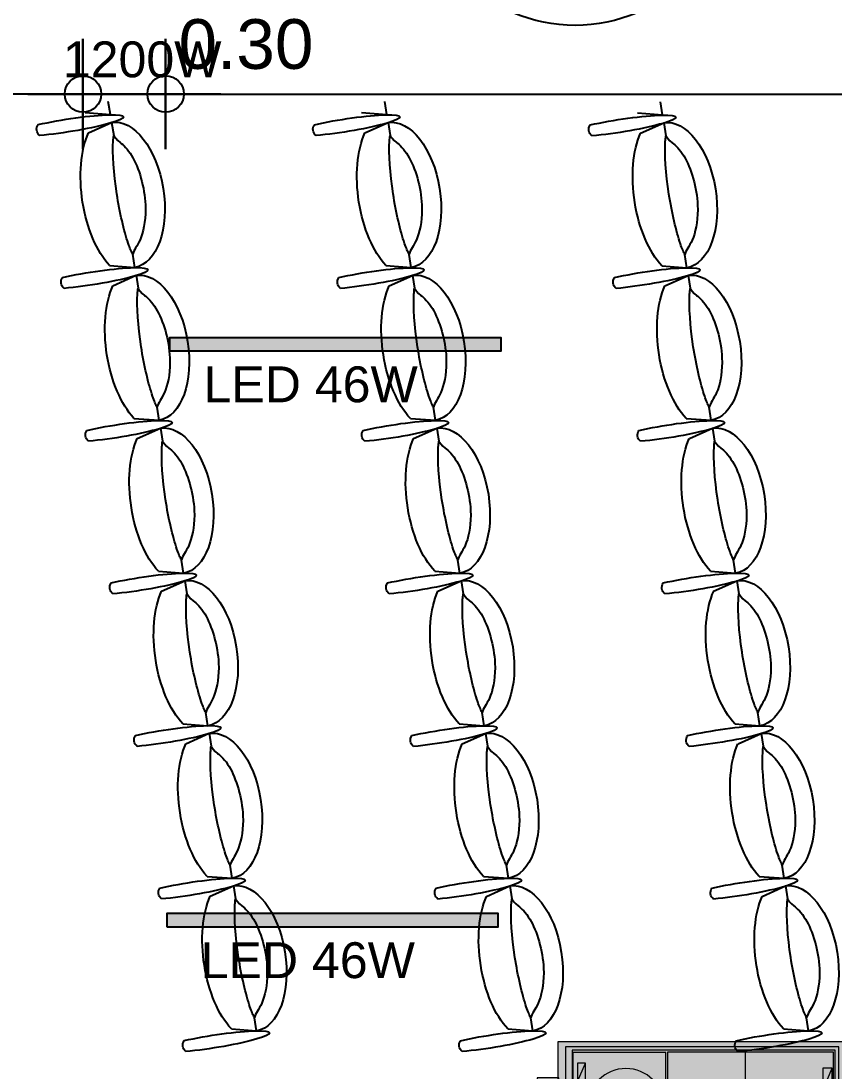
# Model space of a CAD drawing. Header units: metres. Extents: x -11 to 85, y -301 to 135.
# Drawn here: x 21.899 to 24.847, y -183.945 to -180.139 of the extents above; entities that cross this region are included whole.
import ezdxf

# ---------------------------------------------------------------- set-up
doc = ezdxf.new("R2010")
doc.units = ezdxf.units.M
doc.header["$LTSCALE"] = 0.036
doc.header["$PDMODE"] = 2
for name, color, linetype in [('arxitek isogeio', 252, 'Continuous'), ('DIMBLK', 252, 'Continuous'), ('electext', 20, 'Continuous'), ('Epipla', 252, 'Continuous'), ('hatch color', 252, 'Continuous'), ('HLEK_FL001_SYMBOLS', 230, 'Continuous'), ('SYMBOLA', 160, 'Continuous')]:
    doc.layers.add(name, color=color, linetype=linetype)
doc.layers.add('fan enallaktis', color=162, linetype='Continuous', lineweight=0)
doc.layers.add('fan enallaktis hatch', color=141, linetype='Continuous', lineweight=0)
doc.styles.add('COMU-N', font='arial.ttf')
doc.styles.get("Standard").update_dxf_attribs({"font": 'arial.ttf'})
doc.dimstyles.new('CADWDOT', dxfattribs={"dimscale": 0.1, "dimtxt": 1.8, "dimasz": 0.08, "dimexe": 2, "dimexo": 0, "dimgap": 0.09, "dimtad": 0, "dimrnd": 0.001, "dimzin": 0, "dimdsep": 46, "dimtxsty": 'Standard', "dimblk1": 'ARTDIM', "dimblk2": 'ARTDIM', "dimsah": 1, "dimcen": 0.09, "dimdle": 0.05, "dimse1": 1, "dimse2": 1, "dimadec": 0, "dimazin": 0, "dimtfac": 1, "dimtmove": 0, "dimatfit": 3, "dimldrblk": 'ARTDIM', "dimfxl": 2, "dimtvp": 0.9999, "dimtolj": 1, "dimtzin": 0, "dimarcsym": 0})

# ---------------------------------------------------------------- blocks, each defined once
blk = doc.blocks.new('ARTDIM')
at = {"layer": 'DIMBLK'}
for p, q in [((0, -24.9975), (0, 24.9975)), ((-24.9975, 0), (24.9975, 0))]:
    blk.add_line(p, q, dxfattribs=at)
blk.add_circle((0, 0), 8.25, dxfattribs=at)
blk = doc.blocks.new('*D1304')
at = {"layer": 'arxitek isogeio', "color": 0, "lineweight": -2}
blk.add_line((22.1157, -180.4041), (15.0817, -180.4041), dxfattribs=at)
at = {"layer": 'Defpoints', "color": 0, "transparency": 16777216}
for p in [(15.0737, -179.7468), (22.1237, -179.7468), (15.0737, -180.4041)]:
    blk.add_point(p, dxfattribs=at)
at = {"layer": 'arxitek isogeio', "color": 0, "lineweight": -2, "xscale": 0.008, "yscale": 0.008, "zscale": 0.008, "rotation": 180}
blk.add_blockref('ARTDIM', (15.0737, -180.4041), dxfattribs=at)
at = {"layer": 'arxitek isogeio', "color": 0, "lineweight": -2, "xscale": 0.008, "yscale": 0.008, "zscale": 0.008}
blk.add_blockref('ARTDIM', (22.1237, -180.4041), dxfattribs=at)
at = {"layer": 'arxitek isogeio', "color": 0, "insert": (18.5987, -180.2242), "char_height": 0.18, "attachment_point": 5}
blk.add_mtext('\\A1;7.05', dxfattribs=at)
blk = doc.blocks.new('*D1305')
at = {"layer": 'arxitek isogeio', "color": 0, "lineweight": -2}
for p, q in [((22.1317, -180.4041), (22.4157, -180.4041)), ((22.4237, -180.4041), (22.9983, -180.4041))]:
    blk.add_line(p, q, dxfattribs=at)
at = {"layer": 'Defpoints', "color": 0, "transparency": 16777216}
for p in [(22.1237, -179.7468), (22.4237, -179.7468), (22.4237, -180.4041)]:
    blk.add_point(p, dxfattribs=at)
at = {"layer": 'arxitek isogeio', "color": 0, "lineweight": -2, "xscale": 0.008, "yscale": 0.008, "zscale": 0.008, "rotation": 180}
blk.add_blockref('ARTDIM', (22.1237, -180.4041), dxfattribs=at)
at = {"layer": 'arxitek isogeio', "color": 0, "lineweight": -2, "xscale": 0.008, "yscale": 0.008, "zscale": 0.008}
blk.add_blockref('ARTDIM', (22.4237, -180.4041), dxfattribs=at)
at = {"layer": 'arxitek isogeio', "color": 0, "insert": (22.715, -180.2242), "char_height": 0.18, "attachment_point": 5}
blk.add_mtext('\\A1;0.30', dxfattribs=at)
blk = doc.blocks.new('*D1306')
at = {"layer": 'arxitek isogeio', "color": 0, "lineweight": -2}
blk.add_line((22.4317, -180.4041), (29.3157, -180.4041), dxfattribs=at)
at = {"layer": 'Defpoints', "color": 0, "transparency": 16777216}
for p in [(22.4237, -179.7468), (29.3237, -179.7468), (29.3237, -180.4041)]:
    blk.add_point(p, dxfattribs=at)
at = {"layer": 'arxitek isogeio', "color": 0, "lineweight": -2, "xscale": 0.008, "yscale": 0.008, "zscale": 0.008, "rotation": 180}
blk.add_blockref('ARTDIM', (22.4237, -180.4041), dxfattribs=at)
at = {"layer": 'arxitek isogeio', "color": 0, "lineweight": -2, "xscale": 0.008, "yscale": 0.008, "zscale": 0.008}
blk.add_blockref('ARTDIM', (29.3237, -180.4041), dxfattribs=at)
at = {"layer": 'arxitek isogeio', "color": 0, "insert": (25.8737, -180.2242), "char_height": 0.18, "attachment_point": 5}
blk.add_mtext('\\A1;6.90', dxfattribs=at)
blk = doc.blocks.new('A$C4C174ED7')
at = {"layer": 'Epipla'}
for p, q in [((2.6721, 3.0495), (2.7633, 3.0565)), ((2.7633, 3.0565), (2.7558, 3.009)), ((3.6743, 3.0497), (3.7655, 3.0566)), ((3.7655, 3.0566), (3.758, 3.0092)), ((4.6743, 3.0497), (4.7655, 3.0566)), ((4.7655, 3.0566), (4.758, 3.0092)), ((2.5954, 2.5688), (2.6795, 2.5311)), ((2.6795, 2.5311), (2.687, 2.578)), ((3.5976, 2.569), (3.6817, 2.5313)), ((3.6817, 2.5313), (3.6892, 2.5782)), ((4.5976, 2.569), (4.6817, 2.5313)), ((4.6817, 2.5313), (4.6892, 2.5782)), ((2.5838, 2.4965), (2.6751, 2.5035)), ((2.6751, 2.5035), (2.6675, 2.456)), ((3.5861, 2.4967), (3.6773, 2.5036)), ((3.6773, 2.5036), (3.6697, 2.4562)), ((4.5861, 2.4967), (4.6773, 2.5036)), ((4.6773, 2.5036), (4.6697, 2.4562)), ((2.5913, 1.9781), (2.5988, 2.025)), ((3.5935, 1.9783), (3.601, 2.0252)), ((4.5935, 1.9783), (4.601, 2.0252)), ((2.5071, 2.0158), (2.5913, 1.9781)), ((3.5094, 2.016), (3.5935, 1.9783)), ((4.5094, 2.016), (4.5935, 1.9783)), ((2.4956, 1.9435), (2.5869, 1.9505)), ((2.5869, 1.9505), (2.5793, 1.903)), ((3.4978, 1.9437), (3.5891, 1.9506)), ((3.5891, 1.9506), (3.5815, 1.9032)), ((4.4978, 1.9437), (4.5891, 1.9506)), ((4.5891, 1.9506), (4.5815, 1.9032)), ((2.4189, 1.4628), (2.503, 1.4251)), ((2.503, 1.4251), (2.5105, 1.472)), ((3.4211, 1.463), (3.5053, 1.4253)), ((3.5053, 1.4253), (3.5127, 1.4722)), ((4.4211, 1.463), (4.5053, 1.4253)), ((4.5053, 1.4253), (4.5127, 1.4722)), ((2.4074, 1.3905), (2.4986, 1.3975)), ((2.4986, 1.3975), (2.4911, 1.35)), ((3.4096, 1.3906), (3.5009, 1.3976)), ((3.5009, 1.3976), (3.4933, 1.3502)), ((4.4096, 1.3906), (4.5009, 1.3976)), ((4.5009, 1.3976), (4.4933, 1.3502)), ((2.4148, 0.8721), (2.4223, 0.919)), ((3.417, 0.8723), (3.4245, 0.9192)), ((4.417, 0.8723), (4.4245, 0.9192)), ((2.3307, 0.9098), (2.4148, 0.8721)), ((3.3329, 0.91), (3.417, 0.8723)), ((4.3329, 0.91), (4.417, 0.8723)), ((2.319, 0.8364), (2.4102, 0.8434)), ((2.4102, 0.8434), (2.4027, 0.7959)), ((3.3212, 0.8366), (3.4124, 0.8435)), ((3.4124, 0.8435), (3.4049, 0.7961)), ((4.3212, 0.8366), (4.4124, 0.8435)), ((4.4124, 0.8435), (4.4049, 0.7961)), ((2.2423, 0.3557), (2.3264, 0.318)), ((2.3264, 0.318), (2.3339, 0.3649)), ((3.2445, 0.3559), (3.3286, 0.3182)), ((3.3286, 0.3182), (3.3361, 0.3651)), ((4.2445, 0.3559), (4.3286, 0.3182)), ((4.3286, 0.3182), (4.3361, 0.3651)), ((2.2306, 0.2823), (2.3218, 0.2893)), ((2.3218, 0.2893), (2.3143, 0.2418)), ((3.2328, 0.2825), (3.324, 0.2894)), ((3.324, 0.2894), (3.3165, 0.242)), ((4.233, 0.2836), (4.3242, 0.2905)), ((4.3242, 0.2905), (4.3166, 0.2431)), ((2.238, -0.2361), (2.2455, -0.1892)), ((3.2402, -0.2359), (3.2477, -0.189)), ((4.2404, -0.2348), (4.2479, -0.1879)), ((2.1539, -0.1984), (2.238, -0.2361)), ((3.1561, -0.1982), (3.2402, -0.2359)), ((4.1563, -0.1971), (4.2404, -0.2348)), ((2.1422, -0.2718), (2.2334, -0.2648)), ((2.2334, -0.2648), (2.2259, -0.3123)), ((3.1444, -0.2716), (3.2356, -0.2647)), ((3.2356, -0.2647), (3.2281, -0.3121)), ((4.1446, -0.2705), (4.2358, -0.2636)), ((4.2358, -0.2636), (4.2282, -0.311))]:
    blk.add_line(p, q, dxfattribs=at)
for points in [[(2.5069, 3.1315, 0.397593), (2.5007, 3.092)], [(3.5091, 3.1317, 0.397593), (3.503, 3.0922)], [(4.5091, 3.1317, 0.397593), (4.503, 3.0922)], [(2.4187, 2.5785, 0.397593), (2.4125, 2.539)], [(3.4209, 2.5787, 0.397593), (3.4147, 2.5392)], [(4.4209, 2.5787, 0.397593), (4.4147, 2.5392)], [(2.3304, 2.0255, 0.397593), (2.3243, 1.986)], [(3.3327, 2.0257, 0.397593), (3.3265, 1.9862)], [(4.3327, 2.0257, 0.397593), (4.3265, 1.9862)], [(2.2422, 1.4725, 0.397593), (2.2361, 1.433)], [(3.2444, 1.4727, 0.397593), (3.2383, 1.4331)], [(4.2444, 1.4727, 0.397593), (4.2383, 1.4331)], [(2.154, 0.9195, 0.397593), (2.1478, 0.88)], [(2.154, 0.9195, 0.397593), (2.1478, 0.88)], [(3.1562, 0.9197, 0.397593), (3.15, 0.8801)], [(3.1562, 0.9197, 0.397593), (3.15, 0.8801)], [(4.1562, 0.9197, 0.397593), (4.15, 0.8801)], [(2.0656, 0.3654, 0.397593), (2.0594, 0.3259)], [(2.0656, 0.3654, 0.397593), (2.0594, 0.3259)], [(3.0678, 0.3656, 0.397593), (3.0616, 0.326)], [(3.0678, 0.3656, 0.397593), (3.0616, 0.326)], [(4.0678, 0.3656, 0.397593), (4.0616, 0.326)], [(1.9772, -0.1887, 0.397593), (1.971, -0.2282)], [(1.9772, -0.1887, 0.397593), (1.971, -0.2282)], [(2.9794, -0.1885, 0.397593), (2.9732, -0.228)], [(2.9794, -0.1885, 0.397593), (2.9732, -0.228)], [(3.9796, -0.1874, 0.397593), (3.9734, -0.227)]]:
    blk.add_lwpolyline(points, format="xyb", dxfattribs=at)
for centre, major_axis, ratio, start_param, end_param in [((2.6079, 3.0954), (-0.2028, 0.0318), 0.113529, 1.031877, 5.251545), ((3.6101, 3.0956), (-0.2028, 0.0318), 0.113529, 1.031877, 5.251545), ((4.6101, 3.0956), (-0.2028, 0.0318), 0.113529, 1.031877, 5.251545), ((2.7214, 2.7938), (0.0463, 0.2995), 0.493003, 0.628379, 2.49343), ((2.7214, 2.7938), (0.0419, 0.2627), 0.552275, 3.141593, 6.283185), ((3.7236, 2.794), (0.0463, 0.2995), 0.493003, 0.628379, 2.49343), ((3.7236, 2.794), (0.0419, 0.2627), 0.552275, 3.141593, 6.283185), ((4.7236, 2.794), (0.0463, 0.2995), 0.493003, 0.628379, 2.49343), ((4.7236, 2.794), (0.0419, 0.2627), 0.552275, 3.141593, 6.283185), ((2.5197, 2.5424), (-0.2028, 0.0318), 0.113529, 1.031877, 5.251545), ((3.5219, 2.5426), (-0.2028, 0.0318), 0.113529, 1.031877, 5.251545), ((4.5219, 2.5426), (-0.2028, 0.0318), 0.113529, 1.031877, 5.251545), ((2.6332, 2.2408), (0.0463, 0.2995), 0.493003, 0.628379, 2.49343), ((2.6332, 2.2408), (0.0419, 0.2627), 0.552275, 3.141593, 6.283185), ((3.6354, 2.241), (0.0463, 0.2995), 0.493003, 0.628379, 2.49343), ((3.6354, 2.241), (0.0419, 0.2627), 0.552275, 3.141593, 6.283185), ((4.6354, 2.241), (0.0463, 0.2995), 0.493003, 0.628379, 2.49343), ((4.6354, 2.241), (0.0419, 0.2627), 0.552275, 3.141593, 6.283185), ((2.4315, 1.9894), (-0.2028, 0.0318), 0.113529, 1.031877, 5.251545), ((3.4337, 1.9896), (-0.2028, 0.0318), 0.113529, 1.031877, 5.251545), ((4.4337, 1.9896), (-0.2028, 0.0318), 0.113529, 1.031877, 5.251545), ((2.545, 1.6878), (0.0463, 0.2995), 0.493003, 0.628379, 2.49343), ((2.545, 1.6878), (0.0419, 0.2627), 0.552275, 3.141593, 6.283185), ((3.5472, 1.6879), (0.0463, 0.2995), 0.493003, 0.628379, 2.49343), ((3.5472, 1.6879), (0.0419, 0.2627), 0.552275, 3.141593, 6.283185), ((4.5472, 1.6879), (0.0463, 0.2995), 0.493003, 0.628379, 2.49343), ((4.5472, 1.6879), (0.0419, 0.2627), 0.552275, 3.141593, 6.283185), ((2.3432, 1.4364), (-0.2028, 0.0318), 0.113529, 1.031877, 5.251545), ((3.3454, 1.4366), (-0.2028, 0.0318), 0.113529, 1.031877, 5.251545), ((4.3454, 1.4366), (-0.2028, 0.0318), 0.113529, 1.031877, 5.251545), ((2.4567, 1.1348), (0.0463, 0.2995), 0.493003, 0.628379, 2.49343), ((2.4567, 1.1348), (0.0419, 0.2627), 0.552275, 3.141593, 6.283185), ((3.4589, 1.1349), (0.0463, 0.2995), 0.493003, 0.628379, 2.49343), ((3.4589, 1.1349), (0.0419, 0.2627), 0.552275, 3.141593, 6.283185), ((4.4589, 1.1349), (0.0463, 0.2995), 0.493003, 0.628379, 2.49343), ((4.4589, 1.1349), (0.0419, 0.2627), 0.552275, 3.141593, 6.283185), ((2.255, 0.8834), (-0.2028, 0.0318), 0.113529, 1.031877, 5.251545), ((3.2572, 0.8836), (-0.2028, 0.0318), 0.113529, 1.031877, 5.251545), ((4.2572, 0.8836), (-0.2028, 0.0318), 0.113529, 1.031877, 5.251545), ((2.3683, 0.5807), (0.0419, 0.2627), 0.552275, 3.141593, 6.283185), ((3.3705, 0.5809), (0.0419, 0.2627), 0.552275, 3.141593, 6.283185), ((4.3705, 0.5809), (0.0419, 0.2627), 0.552275, 3.141593, 6.283185), ((2.3683, 0.5807), (0.0463, 0.2995), 0.493003, 0.628379, 2.49343), ((3.3705, 0.5809), (0.0463, 0.2995), 0.493003, 0.628379, 2.49343), ((4.3705, 0.5809), (0.0463, 0.2995), 0.493003, 0.628379, 2.49343), ((2.1666, 0.3293), (-0.2028, 0.0318), 0.113529, 1.031877, 5.251545), ((3.1688, 0.3295), (-0.2028, 0.0318), 0.113529, 1.031877, 5.251545), ((4.1688, 0.3295), (-0.2028, 0.0318), 0.113529, 1.031877, 5.251545), ((2.2799, 0.0266), (0.0463, 0.2995), 0.493003, 0.628379, 2.49343), ((2.2799, 0.0266), (0.0419, 0.2627), 0.552275, 3.141593, 6.283185), ((3.2821, 0.0268), (0.0463, 0.2995), 0.493003, 0.628379, 2.49343), ((3.2821, 0.0268), (0.0419, 0.2627), 0.552275, 3.141593, 6.283185), ((4.2823, 0.0278), (0.0463, 0.2995), 0.493003, 0.628379, 2.49343), ((4.2823, 0.0278), (0.0419, 0.2627), 0.552275, 3.141593, 6.283185), ((2.0782, -0.2248), (-0.2028, 0.0318), 0.113529, 1.031877, 5.251545), ((3.0804, -0.2246), (-0.2028, 0.0318), 0.113529, 1.031877, 5.251545), ((4.0806, -0.2235), (-0.2028, 0.0318), 0.113529, 1.031877, 5.251545)]:
    blk.add_ellipse(centre, major_axis=major_axis, ratio=ratio, start_param=start_param, end_param=end_param, dxfattribs=at)
for points, knots in [([(2.7558, 3.009), (2.7512, 3), (2.7453, 2.9861), (2.7243, 2.9246), (2.7086, 2.8574), (2.6867, 2.716), (2.682, 2.6419), (2.6854, 2.5909), (2.6862, 2.584), (2.6871, 2.5785)], [0.506584, 0.506584, 0.506584, 0.506584, 0.805592, 0.805592, 1.599086, 1.599086, 2.473163, 2.473163, 2.635992, 2.635992, 2.635992, 2.635992]), ([(2.6871, 2.5785), (2.6871, 2.5785), (2.6981, 2.5959), (2.7217, 2.6117), (2.7376, 2.6278), (2.7785, 2.6951), (2.7991, 2.7656), (2.8043, 2.8747), (2.7972, 2.9169), (2.7758, 2.9754), (2.7637, 2.9856), (2.7558, 3.009), (2.7558, 3.009), (2.7558, 3.009)], [3.141593, 3.141593, 3.141593, 3.141593, 3.601272, 3.601272, 4.06095, 4.06095, 4.924473, 4.924473, 5.526258, 5.526258, 6.140896, 6.140896, 6.283185, 6.283185, 6.283185, 6.283185]), ([(3.758, 3.0092), (3.7534, 3.0001), (3.7475, 2.9863), (3.7265, 2.9247), (3.7108, 2.8576), (3.689, 2.7162), (3.6843, 2.6421), (3.6876, 2.5911), (3.6884, 2.5841), (3.6893, 2.5786)], [0.506584, 0.506584, 0.506584, 0.506584, 0.805592, 0.805592, 1.599086, 1.599086, 2.473163, 2.473163, 2.635992, 2.635992, 2.635992, 2.635992]), ([(3.6893, 2.5786), (3.6893, 2.5786), (3.7003, 2.5961), (3.724, 2.6118), (3.7398, 2.628), (3.7807, 2.6953), (3.8013, 2.7658), (3.8065, 2.8749), (3.7994, 2.9171), (3.778, 2.9756), (3.7659, 2.9858), (3.758, 3.0092), (3.758, 3.0092), (3.758, 3.0092)], [3.141593, 3.141593, 3.141593, 3.141593, 3.601272, 3.601272, 4.06095, 4.06095, 4.924473, 4.924473, 5.526258, 5.526258, 6.140896, 6.140896, 6.283185, 6.283185, 6.283185, 6.283185]), ([(4.758, 3.0092), (4.7534, 3.0001), (4.7475, 2.9863), (4.7265, 2.9247), (4.7108, 2.8576), (4.689, 2.7162), (4.6843, 2.6421), (4.6876, 2.5911), (4.6884, 2.5841), (4.6893, 2.5786)], [0.506584, 0.506584, 0.506584, 0.506584, 0.805592, 0.805592, 1.599086, 1.599086, 2.473163, 2.473163, 2.635992, 2.635992, 2.635992, 2.635992]), ([(4.6893, 2.5786), (4.6893, 2.5786), (4.7003, 2.5961), (4.724, 2.6118), (4.7398, 2.628), (4.7807, 2.6953), (4.8013, 2.7658), (4.8065, 2.8749), (4.7994, 2.9171), (4.778, 2.9756), (4.7659, 2.9858), (4.758, 3.0092), (4.758, 3.0092), (4.758, 3.0092)], [3.141593, 3.141593, 3.141593, 3.141593, 3.601272, 3.601272, 4.06095, 4.06095, 4.924473, 4.924473, 5.526258, 5.526258, 6.140896, 6.140896, 6.283185, 6.283185, 6.283185, 6.283185]), ([(2.6675, 2.456), (2.6629, 2.4469), (2.6571, 2.4331), (2.636, 2.3715), (2.6203, 2.3044), (2.5985, 2.163), (2.5938, 2.0889), (2.5972, 2.0379), (2.598, 2.031), (2.5988, 2.0255)], [0.506584, 0.506584, 0.506584, 0.506584, 0.805592, 0.805592, 1.599086, 1.599086, 2.473163, 2.473163, 2.635992, 2.635992, 2.635992, 2.635992]), ([(2.5988, 2.0255), (2.5988, 2.0255), (2.6099, 2.0429), (2.6335, 2.0587), (2.6494, 2.0748), (2.6902, 2.1421), (2.7109, 2.2126), (2.7161, 2.3217), (2.7089, 2.3639), (2.6875, 2.4224), (2.6754, 2.4326), (2.6675, 2.456), (2.6675, 2.456), (2.6675, 2.456)], [3.141593, 3.141593, 3.141593, 3.141593, 3.601272, 3.601272, 4.06095, 4.06095, 4.924473, 4.924473, 5.526258, 5.526258, 6.140896, 6.140896, 6.283185, 6.283185, 6.283185, 6.283185]), ([(3.6697, 2.4562), (3.6652, 2.4471), (3.6593, 2.4333), (3.6382, 2.3717), (3.6225, 2.3046), (3.6007, 2.1632), (3.596, 2.0891), (3.5994, 2.0381), (3.6002, 2.0311), (3.6011, 2.0256)], [0.506584, 0.506584, 0.506584, 0.506584, 0.805592, 0.805592, 1.599086, 1.599086, 2.473163, 2.473163, 2.635992, 2.635992, 2.635992, 2.635992]), ([(3.6011, 2.0256), (3.6011, 2.0256), (3.6121, 2.0431), (3.6357, 2.0588), (3.6516, 2.075), (3.6925, 2.1422), (3.7131, 2.2128), (3.7183, 2.3219), (3.7111, 2.364), (3.6897, 2.4226), (3.6777, 2.4328), (3.6697, 2.4562), (3.6697, 2.4562), (3.6697, 2.4562)], [3.141593, 3.141593, 3.141593, 3.141593, 3.601272, 3.601272, 4.06095, 4.06095, 4.924473, 4.924473, 5.526258, 5.526258, 6.140896, 6.140896, 6.283185, 6.283185, 6.283185, 6.283185]), ([(4.6697, 2.4562), (4.6652, 2.4471), (4.6593, 2.4333), (4.6382, 2.3717), (4.6225, 2.3046), (4.6007, 2.1632), (4.596, 2.0891), (4.5994, 2.0381), (4.6002, 2.0311), (4.6011, 2.0256)], [0.506584, 0.506584, 0.506584, 0.506584, 0.805592, 0.805592, 1.599086, 1.599086, 2.473163, 2.473163, 2.635992, 2.635992, 2.635992, 2.635992]), ([(4.6011, 2.0256), (4.6011, 2.0256), (4.6121, 2.0431), (4.6357, 2.0588), (4.6516, 2.075), (4.6925, 2.1422), (4.7131, 2.2128), (4.7183, 2.3219), (4.7111, 2.364), (4.6897, 2.4226), (4.6777, 2.4328), (4.6697, 2.4562), (4.6697, 2.4562), (4.6697, 2.4562)], [3.141593, 3.141593, 3.141593, 3.141593, 3.601272, 3.601272, 4.06095, 4.06095, 4.924473, 4.924473, 5.526258, 5.526258, 6.140896, 6.140896, 6.283185, 6.283185, 6.283185, 6.283185]), ([(2.5793, 1.903), (2.5747, 1.8939), (2.5689, 1.8801), (2.5478, 1.8185), (2.5321, 1.7514), (2.5103, 1.61), (2.5056, 1.5359), (2.509, 1.4849), (2.5097, 1.4779), (2.5106, 1.4725)], [0.506584, 0.506584, 0.506584, 0.506584, 0.805592, 0.805592, 1.599086, 1.599086, 2.473163, 2.473163, 2.635992, 2.635992, 2.635992, 2.635992]), ([(2.5106, 1.4725), (2.5106, 1.4725), (2.5216, 1.4899), (2.5453, 1.5057), (2.5612, 1.5218), (2.602, 1.5891), (2.6227, 1.6596), (2.6278, 1.7687), (2.6207, 1.8109), (2.5993, 1.8694), (2.5872, 1.8796), (2.5793, 1.903), (2.5793, 1.903), (2.5793, 1.903)], [3.141593, 3.141593, 3.141593, 3.141593, 3.601272, 3.601272, 4.06095, 4.06095, 4.924473, 4.924473, 5.526258, 5.526258, 6.140896, 6.140896, 6.283185, 6.283185, 6.283185, 6.283185]), ([(3.5815, 1.9032), (3.5769, 1.8941), (3.5711, 1.8803), (3.55, 1.8187), (3.5343, 1.7516), (3.5125, 1.6102), (3.5078, 1.5361), (3.5112, 1.4851), (3.512, 1.4781), (3.5128, 1.4726)], [0.506584, 0.506584, 0.506584, 0.506584, 0.805592, 0.805592, 1.599086, 1.599086, 2.473163, 2.473163, 2.635992, 2.635992, 2.635992, 2.635992]), ([(3.5128, 1.4726), (3.5128, 1.4726), (3.5239, 1.4901), (3.5475, 1.5058), (3.5634, 1.5219), (3.6042, 1.5892), (3.6249, 1.6598), (3.6301, 1.7689), (3.6229, 1.811), (3.6015, 1.8696), (3.5894, 1.8798), (3.5815, 1.9032), (3.5815, 1.9032), (3.5815, 1.9032)], [3.141593, 3.141593, 3.141593, 3.141593, 3.601272, 3.601272, 4.06095, 4.06095, 4.924473, 4.924473, 5.526258, 5.526258, 6.140896, 6.140896, 6.283185, 6.283185, 6.283185, 6.283185]), ([(4.5815, 1.9032), (4.5769, 1.8941), (4.5711, 1.8803), (4.55, 1.8187), (4.5343, 1.7516), (4.5125, 1.6102), (4.5078, 1.5361), (4.5112, 1.4851), (4.512, 1.4781), (4.5128, 1.4726)], [0.506584, 0.506584, 0.506584, 0.506584, 0.805592, 0.805592, 1.599086, 1.599086, 2.473163, 2.473163, 2.635992, 2.635992, 2.635992, 2.635992]), ([(4.5128, 1.4726), (4.5128, 1.4726), (4.5239, 1.4901), (4.5475, 1.5058), (4.5634, 1.5219), (4.6042, 1.5892), (4.6249, 1.6598), (4.6301, 1.7689), (4.6229, 1.811), (4.6015, 1.8696), (4.5894, 1.8798), (4.5815, 1.9032), (4.5815, 1.9032), (4.5815, 1.9032)], [3.141593, 3.141593, 3.141593, 3.141593, 3.601272, 3.601272, 4.06095, 4.06095, 4.924473, 4.924473, 5.526258, 5.526258, 6.140896, 6.140896, 6.283185, 6.283185, 6.283185, 6.283185]), ([(2.4911, 1.35), (2.4865, 1.3409), (2.4806, 1.3271), (2.4596, 1.2655), (2.4439, 1.1984), (2.422, 1.057), (2.4174, 0.9829), (2.4207, 0.9319), (2.4215, 0.9249), (2.4224, 0.9195)], [0.506584, 0.506584, 0.506584, 0.506584, 0.805592, 0.805592, 1.599086, 1.599086, 2.473163, 2.473163, 2.635992, 2.635992, 2.635992, 2.635992]), ([(2.4224, 0.9195), (2.4224, 0.9195), (2.4334, 0.9369), (2.4571, 0.9527), (2.4729, 0.9688), (2.5138, 1.0361), (2.5344, 1.1066), (2.5396, 1.2157), (2.5325, 1.2579), (2.5111, 1.3164), (2.499, 1.3266), (2.4911, 1.35), (2.4911, 1.35), (2.4911, 1.35)], [3.141593, 3.141593, 3.141593, 3.141593, 3.601272, 3.601272, 4.06095, 4.06095, 4.924473, 4.924473, 5.526258, 5.526258, 6.140896, 6.140896, 6.283185, 6.283185, 6.283185, 6.283185]), ([(3.4933, 1.3502), (3.4887, 1.3411), (3.4828, 1.3273), (3.4618, 1.2657), (3.4461, 1.1985), (3.4243, 1.0572), (3.4196, 0.9831), (3.4229, 0.9321), (3.4237, 0.9251), (3.4246, 0.9196)], [0.506584, 0.506584, 0.506584, 0.506584, 0.805592, 0.805592, 1.599086, 1.599086, 2.473163, 2.473163, 2.635992, 2.635992, 2.635992, 2.635992]), ([(3.4246, 0.9196), (3.4246, 0.9196), (3.4356, 0.937), (3.4593, 0.9528), (3.4751, 0.9689), (3.516, 1.0362), (3.5366, 1.1068), (3.5418, 1.2159), (3.5347, 1.258), (3.5133, 1.3166), (3.5012, 1.3268), (3.4933, 1.3502), (3.4933, 1.3502), (3.4933, 1.3502)], [3.141593, 3.141593, 3.141593, 3.141593, 3.601272, 3.601272, 4.06095, 4.06095, 4.924473, 4.924473, 5.526258, 5.526258, 6.140896, 6.140896, 6.283185, 6.283185, 6.283185, 6.283185]), ([(4.4933, 1.3502), (4.4887, 1.3411), (4.4828, 1.3273), (4.4618, 1.2657), (4.4461, 1.1985), (4.4243, 1.0572), (4.4196, 0.9831), (4.4229, 0.9321), (4.4237, 0.9251), (4.4246, 0.9196)], [0.506584, 0.506584, 0.506584, 0.506584, 0.805592, 0.805592, 1.599086, 1.599086, 2.473163, 2.473163, 2.635992, 2.635992, 2.635992, 2.635992]), ([(4.4246, 0.9196), (4.4246, 0.9196), (4.4356, 0.937), (4.4593, 0.9528), (4.4751, 0.9689), (4.516, 1.0362), (4.5366, 1.1068), (4.5418, 1.2159), (4.5347, 1.258), (4.5133, 1.3166), (4.5012, 1.3268), (4.4933, 1.3502), (4.4933, 1.3502), (4.4933, 1.3502)], [3.141593, 3.141593, 3.141593, 3.141593, 3.601272, 3.601272, 4.06095, 4.06095, 4.924473, 4.924473, 5.526258, 5.526258, 6.140896, 6.140896, 6.283185, 6.283185, 6.283185, 6.283185]), ([(2.4027, 0.7959), (2.3981, 0.7868), (2.3922, 0.773), (2.3712, 0.7114), (2.3555, 0.6443), (2.3336, 0.5029), (2.3289, 0.4288), (2.3323, 0.3778), (2.3331, 0.3709), (2.334, 0.3654)], [0.506584, 0.506584, 0.506584, 0.506584, 0.805592, 0.805592, 1.599086, 1.599086, 2.473163, 2.473163, 2.635992, 2.635992, 2.635992, 2.635992]), ([(2.334, 0.3654), (2.334, 0.3654), (2.345, 0.3828), (2.3687, 0.3986), (2.3845, 0.4147), (2.4254, 0.482), (2.446, 0.5525), (2.4512, 0.6616), (2.4441, 0.7038), (2.4227, 0.7623), (2.4106, 0.7725), (2.4027, 0.7959), (2.4027, 0.7959), (2.4027, 0.7959)], [3.141593, 3.141593, 3.141593, 3.141593, 3.601272, 3.601272, 4.06095, 4.06095, 4.924473, 4.924473, 5.526258, 5.526258, 6.140896, 6.140896, 6.283185, 6.283185, 6.283185, 6.283185]), ([(3.4049, 0.7961), (3.4003, 0.787), (3.3944, 0.7732), (3.3734, 0.7116), (3.3577, 0.6445), (3.3359, 0.5031), (3.3312, 0.429), (3.3345, 0.378), (3.3353, 0.371), (3.3362, 0.3655)], [0.506584, 0.506584, 0.506584, 0.506584, 0.805592, 0.805592, 1.599086, 1.599086, 2.473163, 2.473163, 2.635992, 2.635992, 2.635992, 2.635992]), ([(3.3362, 0.3655), (3.3362, 0.3655), (3.3472, 0.383), (3.3709, 0.3987), (3.3867, 0.4149), (3.4276, 0.4821), (3.4482, 0.5527), (3.4534, 0.6618), (3.4463, 0.7039), (3.4249, 0.7625), (3.4128, 0.7727), (3.4049, 0.7961), (3.4049, 0.7961), (3.4049, 0.7961)], [3.141593, 3.141593, 3.141593, 3.141593, 3.601272, 3.601272, 4.06095, 4.06095, 4.924473, 4.924473, 5.526258, 5.526258, 6.140896, 6.140896, 6.283185, 6.283185, 6.283185, 6.283185]), ([(4.4049, 0.7961), (4.4003, 0.787), (4.3944, 0.7732), (4.3734, 0.7116), (4.3577, 0.6445), (4.3359, 0.5031), (4.3312, 0.429), (4.3345, 0.378), (4.3353, 0.371), (4.3362, 0.3655)], [0.506584, 0.506584, 0.506584, 0.506584, 0.805592, 0.805592, 1.599086, 1.599086, 2.473163, 2.473163, 2.635992, 2.635992, 2.635992, 2.635992]), ([(4.3362, 0.3655), (4.3362, 0.3655), (4.3472, 0.383), (4.3709, 0.3987), (4.3867, 0.4149), (4.4276, 0.4821), (4.4482, 0.5527), (4.4534, 0.6618), (4.4463, 0.7039), (4.4249, 0.7625), (4.4128, 0.7727), (4.4049, 0.7961), (4.4049, 0.7961), (4.4049, 0.7961)], [3.141593, 3.141593, 3.141593, 3.141593, 3.601272, 3.601272, 4.06095, 4.06095, 4.924473, 4.924473, 5.526258, 5.526258, 6.140896, 6.140896, 6.283185, 6.283185, 6.283185, 6.283185]), ([(2.3143, 0.2418), (2.3097, 0.2328), (2.3038, 0.2189), (2.2828, 0.1574), (2.2671, 0.0902), (2.2452, -0.0512), (2.2405, -0.1253), (2.2439, -0.1763), (2.2447, -0.1832), (2.2456, -0.1887)], [0.506584, 0.506584, 0.506584, 0.506584, 0.805592, 0.805592, 1.599086, 1.599086, 2.473163, 2.473163, 2.635992, 2.635992, 2.635992, 2.635992]), ([(2.2456, -0.1887), (2.2456, -0.1887), (2.2566, -0.1713), (2.2802, -0.1555), (2.2961, -0.1394), (2.337, -0.0721), (2.3576, -0.0016), (2.3628, 0.1075), (2.3557, 0.1497), (2.3343, 0.2082), (2.3222, 0.2184), (2.3143, 0.2418), (2.3143, 0.2418), (2.3143, 0.2418)], [3.141593, 3.141593, 3.141593, 3.141593, 3.601272, 3.601272, 4.06095, 4.06095, 4.924473, 4.924473, 5.526258, 5.526258, 6.140896, 6.140896, 6.283185, 6.283185, 6.283185, 6.283185]), ([(3.3165, 0.242), (3.3119, 0.2329), (3.306, 0.2191), (3.285, 0.1575), (3.2693, 0.0904), (3.2475, -0.051), (3.2428, -0.1251), (3.2461, -0.1761), (3.2469, -0.1831), (3.2478, -0.1886)], [0.506584, 0.506584, 0.506584, 0.506584, 0.805592, 0.805592, 1.599086, 1.599086, 2.473163, 2.473163, 2.635992, 2.635992, 2.635992, 2.635992]), ([(3.2478, -0.1886), (3.2478, -0.1886), (3.2588, -0.1711), (3.2825, -0.1554), (3.2983, -0.1392), (3.3392, -0.0719), (3.3598, -0.0014), (3.365, 0.1077), (3.3579, 0.1499), (3.3365, 0.2084), (3.3244, 0.2186), (3.3165, 0.242), (3.3165, 0.242), (3.3165, 0.242)], [3.141593, 3.141593, 3.141593, 3.141593, 3.601272, 3.601272, 4.06095, 4.06095, 4.924473, 4.924473, 5.526258, 5.526258, 6.140896, 6.140896, 6.283185, 6.283185, 6.283185, 6.283185]), ([(4.3166, 0.2431), (4.3121, 0.234), (4.3062, 0.2202), (4.2852, 0.1586), (4.2694, 0.0914), (4.2476, -0.0499), (4.2429, -0.124), (4.2463, -0.175), (4.2471, -0.182), (4.248, -0.1875)], [0.506584, 0.506584, 0.506584, 0.506584, 0.805592, 0.805592, 1.599086, 1.599086, 2.473163, 2.473163, 2.635992, 2.635992, 2.635992, 2.635992]), ([(4.248, -0.1875), (4.248, -0.1875), (4.259, -0.17), (4.2826, -0.1543), (4.2985, -0.1382), (4.3394, -0.0709), (4.36, -0.0003), (4.3652, 0.1088), (4.358, 0.1509), (4.3366, 0.2095), (4.3246, 0.2197), (4.3166, 0.2431), (4.3166, 0.2431), (4.3166, 0.2431)], [3.141593, 3.141593, 3.141593, 3.141593, 3.601272, 3.601272, 4.06095, 4.06095, 4.924473, 4.924473, 5.526258, 5.526258, 6.140896, 6.140896, 6.283185, 6.283185, 6.283185, 6.283185])]:
    blk.add_open_spline(points, degree=3, knots=knots, dxfattribs=at)
blk = doc.blocks.new('lampes fthorismou 120')
at = {"layer": 'hatch color'}
blk.add_hatch(color=181, dxfattribs=at).paths.add_polyline_path([(84.1811, -99.2639), (84.1811, -99.2139), (85.3811, -99.2139), (85.3811, -99.2639)])
at = {"layer": 'HLEK_FL001_SYMBOLS'}
blk.add_lwpolyline([(84.1811, -99.2639), (84.1811, -99.2139), (85.3811, -99.2139), (85.3811, -99.2639)], close=True, dxfattribs=at)
blk = doc.blocks.new('gY1_a36')
at = {"layer": 'SYMBOLA', "color": 0}
blk.add_solid([(0.15, 0.075), (0.15, -0.075), (0, 0)], dxfattribs=at)
blk = doc.blocks.new('gY1_a40')
at = {"layer": 'SYMBOLA'}
for points in [[(0.15, 0.075), (0.15, -0.075), (0, 0)], [(0.0099, 0), (0.3099, 0.075), (0.2849, 0)], [(0.3099, -0.075), (0.2849, 0), (0.0099, 0)]]:
    blk.add_solid(points, dxfattribs=at)
blk = doc.blocks.new('fan enallaktis')
at = {"layer": 'fan enallaktis hatch'}
for points in [[(-1.2878, 0.0641), (-0.0609, 0.0641), (-0.0609, 1.2155), (-1.2878, 1.2155), (-1.2878, 1.0449), (-1.2842, 1.0449), (-1.2842, 0.824), (-1.2878, 0.824)], [(-1.2878, 0.439), (-1.2842, 0.439), (-1.2842, 0.2181), (-1.2878, 0.2181), (-1.2878, 0.0641), (-0.0609, 0.0641), (-0.0609, 1.2155), (-1.2878, 1.2155)], [(-1.2878, 0.0641), (-0.0609, 0.0641), (-0.0609, 0.824), (-0.0627, 0.824), (-0.0627, 1.0449), (-0.0609, 1.0449), (-0.0609, 1.2155), (-1.2878, 1.2155)], [(-1.2878, 0.0641), (-0.0609, 0.0641), (-0.0609, 0.263), (-0.0627, 0.263), (-0.0627, 0.4839), (-0.0609, 0.4839), (-0.0609, 1.2155), (-1.2878, 1.2155)], [(-1.2878, 0.0641), (-0.0609, 0.0641), (-0.0609, 0.824), (-0.0627, 0.824), (-0.0627, 1.0449), (-0.0609, 1.0449), (-0.0609, 1.2155), (-1.2878, 1.2155)], [(-1.2878, 0.0641), (-0.0609, 0.0641), (-0.0609, 1.2155), (-1.2878, 1.2155), (-1.2878, 1.0449), (-1.2842, 1.0449), (-1.2842, 0.824), (-1.2878, 0.824)], [(-0.151, 0.8366), (-0.1107, 0.9204), (-0.1476, 0.9909), (-0.1107, 1.0748), (-0.1503, 1.1507), (-0.151, 1.1507)], [(-0.1107, 1.0748), (-0.1107, 1.1507), (-0.1503, 1.1507)], [(-1.1961, 0.8431), (-1.1619, 0.9144), (-1.1933, 0.9743), (-1.1619, 1.0456), (-1.1961, 1.1112)], [(-1.1619, 1.0456), (-1.1619, 1.1112), (-1.1961, 1.1112)], [(-0.8257, 0.9287, 1), (-1.1502, 0.9287, 1)], [(-1.2878, 1.0449), (-1.377, 1.0449), (-1.377, 0.824), (-1.2878, 0.824)], [(-1.1933, 0.9743), (-1.1619, 0.9144), (-1.1619, 1.0456)], [(-0.1107, 1.0748), (-0.1476, 0.9909), (-0.1107, 0.9204)], [(-0.0609, 0.824), (0.0301, 0.824), (0.0301, 1.0449), (-0.0609, 1.0449)], [(-1.1619, 0.9144), (-1.1961, 0.8431), (-1.1619, 0.7633)], [(-0.1107, 0.9204), (-0.151, 0.8366), (-0.1107, 0.7426)], [(-1.1961, 0.7633), (-1.1619, 0.7633), (-1.1961, 0.8431)], [(-0.151, 0.8366), (-0.151, 0.7426), (-0.1107, 0.7426)], [(-0.151, 0.2717), (-0.1107, 0.3556), (-0.1476, 0.426), (-0.1107, 0.5099), (-0.151, 0.5871)], [(-0.1107, 0.5871), (-0.151, 0.5871), (-0.1107, 0.5099)], [(-0.1107, 0.5099), (-0.1476, 0.426), (-0.1107, 0.3556)], [(-0.0609, 0.263), (0.0301, 0.263), (0.0301, 0.4839), (-0.0609, 0.4839)], [(-1.2878, 0.439), (-1.377, 0.439), (-1.377, 0.2181), (-1.2878, 0.2181)], [(-0.1107, 0.1778), (-0.1107, 0.3556), (-0.151, 0.2717)], [(-0.151, 0.1778), (-0.1107, 0.1778), (-0.151, 0.2717)]]:
    blk.add_hatch(color=256, dxfattribs=at).paths.add_polyline_path(points)
h = blk.add_hatch(color=256, dxfattribs=at)
h.paths.add_polyline_path([(-1.2878, 1.0449), (-1.2842, 1.0449), (-1.2842, 0.824), (-1.2878, 0.824), (-1.2878, 0.439), (-1.2842, 0.439), (-1.2842, 0.2181), (-1.2878, 0.2181), (-1.2878, 0.0641), (-0.0609, 0.0641), (-0.0609, 0.263), (-0.0627, 0.263), (-0.0627, 0.4839), (-0.0609, 0.4839), (-0.0609, 0.824), (-0.0627, 0.824), (-0.0627, 1.0449), (-0.0609, 1.0449), (-0.0609, 1.2155), (-1.2878, 1.2155)])
h.paths.add_polyline_path([(-1.2551, 0.0851), (-0.0819, 0.0851), (-0.0819, 1.1956), (-1.2551, 1.1956)], flags=16)
h.paths.add_polyline_path([(-1.2265, 1.178), (-0.0987, 1.178), (-0.0987, 0.0995), (-1.2265, 0.0995)], flags=0)
h.paths.add_polyline_path([(-1.2161, 1.1431), (-0.8172, 1.1431), (-0.8172, 1.1507), (-0.151, 1.1507), (-0.151, 1.1519), (-0.1058, 1.1519), (-0.1058, 0.1091), (-0.8172, 0.1091), (-0.8172, 0.7097), (-1.2161, 0.7097)], flags=0)
h.paths.add_polyline_path([(-1.1961, 1.1112), (-1.1619, 1.1112), (-1.1619, 0.7633), (-1.1961, 0.7633)], flags=0)
h.paths.add_polyline_path([(-0.8257, 0.9287, -1), (-1.1502, 0.9287, -1)], flags=0)
h.paths.add_polyline_path([(-1.0821, 1.0511), (-0.8379, 0.929), (-1.0821, 0.8069)], flags=0)
h.paths.add_polyline_path([(-1.2243, 0.5433), (-0.825, 0.5433), (-0.825, 0.1098), (-1.2243, 0.1098)], flags=0)
h.paths.add_polyline_path([(-1.2043, 0.5031), (-1.1701, 0.5031), (-1.1701, 0.1552), (-1.2043, 0.1552)], flags=0)
h.paths.add_polyline_path([(-0.8339, 0.3409, -1), (-1.1583, 0.3409, -1)], flags=0)
h.paths.add_polyline_path([(-0.4706, 0.966), (-0.1336, 0.629), (-0.4706, 0.292), (-0.8077, 0.629)], flags=0)
h.paths.add_polyline_path([(-0.7696, 0.6299), (-0.4704, 0.9291), (-0.1713, 0.6299), (-0.4704, 0.3308)], flags=0)
h.paths.add_polyline_path([(-0.7338, 0.6309), (-0.4704, 0.8942), (-0.2071, 0.6309), (-0.4704, 0.3676)], flags=0)
h.paths.add_polyline_path([(-0.6954, 0.6324), (-0.4704, 0.8574), (-0.2455, 0.6324), (-0.4704, 0.4075)], flags=0)
h.paths.add_polyline_path([(-0.657, 0.6309), (-0.4704, 0.8175), (-0.2838, 0.6309), (-0.4704, 0.4443)], flags=0)
h.paths.add_polyline_path([(-0.6204, 0.6307), (-0.4704, 0.7807), (-0.3205, 0.6307), (-0.4704, 0.4807)], flags=0)
h.paths.add_polyline_path([(-0.5838, 0.6309), (-0.4704, 0.7442), (-0.3571, 0.6309), (-0.4704, 0.5176)], flags=0)
h.paths.add_polyline_path([(-0.5454, 0.6324), (-0.4704, 0.7074), (-0.3955, 0.6324), (-0.4704, 0.5574)], flags=0)
h.paths.add_polyline_path([(-0.5071, 0.6309), (-0.4704, 0.6675), (-0.4338, 0.6309), (-0.4704, 0.5943)], flags=0)
h.paths.add_polyline_path([(-0.9019, 0.4626), (-0.9019, 0.2185), (-1.1461, 0.3405)], flags=0)
h.paths.add_polyline_path([(-0.151, 0.5871), (-0.1107, 0.5871), (-0.1107, 0.1778), (-0.151, 0.1778)], flags=0)
h = blk.add_hatch(color=256, dxfattribs=at)
h.paths.add_polyline_path([(-1.2161, 0.7097), (-1.2161, 1.1431), (-0.8172, 1.1431), (-0.8172, 1.1507), (-0.151, 1.1507), (-0.151, 1.1519), (-0.1107, 1.1519), (-0.1107, 1.1507), (-0.1058, 1.1507), (-0.1058, 0.1091), (-0.4829, 0.1091), (-0.4829, 0.0995), (-0.0987, 0.0995), (-0.0987, 1.178), (-1.2265, 1.178), (-1.2265, 0.0995), (-0.4829, 0.0995), (-0.4829, 0.1091), (-0.8172, 0.1091), (-0.8172, 0.7097)])
h.paths.add_polyline_path([(-0.825, 0.5433), (-0.825, 0.1098), (-1.2243, 0.1098), (-1.2243, 0.5433)], flags=16)
h.paths.add_polyline_path([(-1.1701, 0.5031), (-1.1701, 0.1552), (-1.2043, 0.1552), (-1.2043, 0.5031)], flags=0)
h.paths.add_polyline_path([(-0.8339, 0.3409, -1), (-1.1583, 0.3409, -1)], flags=0)
h.paths.add_polyline_path([(-0.9019, 0.4626), (-0.9019, 0.2185), (-1.1461, 0.3405)], flags=0)
h = blk.add_hatch(color=256, dxfattribs=at)
h.paths.add_polyline_path([(-0.8172, 0.1091), (-0.1058, 0.1091), (-0.1058, 1.1507), (-0.8168, 1.1507), (-0.8168, 0.7097), (-0.8172, 0.7097)])
h.paths.add_polyline_path([(-0.8257, 0.9287, 1), (-1.1502, 0.9287, 1)])
h.paths.add_polyline_path([(-0.8379, 0.929), (-1.0821, 0.8069), (-1.0821, 1.0511)], flags=16)
h.paths.add_polyline_path([(-1.1619, 1.1112), (-1.1619, 0.7633), (-1.1961, 0.7633), (-1.1961, 1.1112)])
h = blk.add_hatch(color=256, dxfattribs=at)
h.paths.add_polyline_path([(-0.8168, 1.1507), (-0.8168, 0.7097), (-0.8172, 0.7097), (-0.8172, 0.1091), (-0.1058, 0.1091), (-0.1058, 0.7426), (-0.151, 0.7426), (-0.151, 1.1507)])
h.paths.add_polyline_path([(-0.4706, 0.966), (-0.1336, 0.629), (-0.4706, 0.292), (-0.8077, 0.629)], flags=16)
h.paths.add_polyline_path([(-0.4704, 0.9291), (-0.1713, 0.6299), (-0.4704, 0.3308), (-0.7696, 0.6299)], flags=0)
h.paths.add_polyline_path([(-0.4704, 0.8942), (-0.2071, 0.6309), (-0.4704, 0.3676), (-0.7338, 0.6309)], flags=0)
h.paths.add_polyline_path([(-0.2455, 0.6324), (-0.4704, 0.4075), (-0.6954, 0.6324), (-0.4704, 0.8574)], flags=0)
h.paths.add_polyline_path([(-0.2838, 0.6309), (-0.4704, 0.4443), (-0.657, 0.6309), (-0.4704, 0.8175)], flags=0)
h.paths.add_polyline_path([(-0.3205, 0.6307), (-0.4704, 0.4807), (-0.6204, 0.6307), (-0.4704, 0.7807)], flags=0)
h.paths.add_polyline_path([(-0.3571, 0.6309), (-0.4704, 0.5176), (-0.5838, 0.6309), (-0.4704, 0.7442)], flags=0)
h.paths.add_polyline_path([(-0.3955, 0.6324), (-0.4704, 0.5574), (-0.5454, 0.6324), (-0.4704, 0.7074)], flags=0)
h.paths.add_polyline_path([(-0.4338, 0.6309), (-0.4704, 0.5943), (-0.5071, 0.6309), (-0.4704, 0.6675)], flags=0)
h.paths.add_polyline_path([(-0.151, 0.5871), (-0.1107, 0.5871), (-0.1107, 0.1778), (-0.151, 0.1778)], flags=16)
h = blk.add_hatch(color=256, dxfattribs=at)
h.paths.add_polyline_path([(-1.2243, 0.1098), (-0.825, 0.1098), (-0.825, 0.5433), (-1.2243, 0.5433)])
h.paths.add_polyline_path([(-0.8339, 0.3409, 1), (-1.1583, 0.3409, 1)], flags=16)
h.paths.add_polyline_path([(-1.1461, 0.3405), (-0.9019, 0.4626), (-0.9019, 0.2185)], flags=0)
at = {"layer": 'fan enallaktis'}
for p, q in [((-0.4829, 0.966), (-0.4829, 1.173)), ((-0.151, 1.1519), (-0.1107, 1.0748)), ((-1.1961, 1.1112), (-1.1619, 1.0456)), ((-1.1619, 1.0456), (-1.1933, 0.9743)), ((-0.1107, 1.0748), (-0.1476, 0.9909)), ((-0.1476, 0.9909), (-0.1107, 0.9204)), ((-1.1933, 0.9743), (-1.1619, 0.9144)), ((-0.7877, 0.6119), (-0.4516, 0.9479)), ((-0.4883, 0.947), (-0.1522, 0.6109)), ((-1.1619, 0.9144), (-1.1961, 0.8431)), ((-0.7702, 0.5944), (-0.4342, 0.9305)), ((-0.7518, 0.576), (-0.4157, 0.9121)), ((-0.5241, 0.9111), (-0.1881, 0.575)), ((-0.5057, 0.9295), (-0.1697, 0.5934)), ((-0.1107, 0.9204), (-0.151, 0.8366)), ((-0.7319, 0.5561), (-0.3958, 0.8921)), ((-0.7135, 0.5376), (-0.3774, 0.8737)), ((-0.5625, 0.8727), (-0.2264, 0.5367)), ((-0.5441, 0.8912), (-0.208, 0.5551)), ((-1.1961, 0.8431), (-1.1619, 0.7633)), ((-0.6953, 0.5194), (-0.3592, 0.8555)), ((-0.6768, 0.501), (-0.3408, 0.8371)), ((-0.6569, 0.4811), (-0.3208, 0.8171)), ((-0.6191, 0.8162), (-0.283, 0.4801)), ((-0.5991, 0.8361), (-0.2631, 0.5)), ((-0.5807, 0.8545), (-0.2446, 0.5185)), ((-0.151, 0.8366), (-0.1107, 0.7426)), ((-0.6557, 0.7795), (-0.3196, 0.4435)), ((-0.6385, 0.4627), (-0.3024, 0.7987)), ((-0.6375, 0.7978), (-0.3014, 0.4617)), ((-0.6203, 0.4444), (-0.2842, 0.7805)), ((-0.7125, 0.7228), (-0.3764, 0.3867)), ((-0.6941, 0.7412), (-0.358, 0.4051)), ((-0.6741, 0.7611), (-0.338, 0.4251)), ((-0.6019, 0.426), (-0.2658, 0.7621)), ((-0.5819, 0.4061), (-0.2458, 0.7422)), ((-0.5635, 0.3877), (-0.2274, 0.7237)), ((-0.7491, 0.6861), (-0.413, 0.3501)), ((-0.7307, 0.7046), (-0.3946, 0.3685)), ((-0.5453, 0.3695), (-0.2092, 0.7055)), ((-0.5269, 0.351), (-0.1908, 0.6871)), ((-0.7875, 0.6478), (-0.4514, 0.3117)), ((-0.7691, 0.6662), (-0.433, 0.3301)), ((-0.5069, 0.3311), (-0.1708, 0.6672)), ((-0.4885, 0.3127), (-0.1524, 0.6488)), ((-0.151, 0.5871), (-0.1107, 0.5099)), ((-1.2043, 0.5031), (-1.1701, 0.4376)), ((-0.1107, 0.5099), (-0.1476, 0.426)), ((-1.1701, 0.4376), (-1.2014, 0.3663)), ((-0.1476, 0.426), (-0.1107, 0.3556)), ((-1.2014, 0.3663), (-1.1701, 0.3064)), ((-0.1107, 0.3556), (-0.151, 0.2717)), ((-1.1701, 0.3064), (-1.2043, 0.2351)), ((-0.4829, 0.292), (-0.4829, 0.0996)), ((-0.151, 0.2717), (-0.1107, 0.1778)), ((-1.2043, 0.2351), (-1.1701, 0.1552))]:
    blk.add_line(p, q, dxfattribs=at)
for points in [[(-1.2878, 1.2155), (-0.0609, 1.2155), (-0.0609, 0.0641), (-1.2878, 0.0641)], [(-1.2551, 1.1956), (-0.0819, 1.1956), (-0.0819, 0.0851), (-1.2551, 0.0851)], [(-1.2265, 1.178), (-0.0987, 1.178), (-0.0987, 0.0995), (-1.2265, 0.0995)], [(-1.2161, 1.1431), (-0.8168, 1.1431), (-0.8168, 0.7097), (-1.2161, 0.7097)], [(-0.8172, 1.1507), (-0.1058, 1.1507), (-0.1058, 0.1091), (-0.8172, 0.1091)], [(-0.151, 1.1519), (-0.1107, 1.1519), (-0.1107, 0.7426), (-0.151, 0.7426)], [(-1.1961, 1.1112), (-1.1619, 1.1112), (-1.1619, 0.7633), (-1.1961, 0.7633)], [(-1.377, 1.0449), (-1.2842, 1.0449), (-1.2842, 0.824), (-1.377, 0.824)], [(-0.0627, 1.0449), (0.0301, 1.0449), (0.0301, 0.824), (-0.0627, 0.824)], [(-0.4706, 0.292), (-0.1336, 0.629), (-0.4706, 0.966), (-0.8077, 0.629)], [(-0.151, 0.5871), (-0.1107, 0.5871), (-0.1107, 0.1778), (-0.151, 0.1778)], [(-1.2243, 0.5433), (-0.825, 0.5433), (-0.825, 0.1098), (-1.2243, 0.1098)], [(-1.2043, 0.5031), (-1.1701, 0.5031), (-1.1701, 0.1552), (-1.2043, 0.1552)], [(-0.0627, 0.4839), (0.0301, 0.4839), (0.0301, 0.263), (-0.0627, 0.263)], [(-1.377, 0.439), (-1.2842, 0.439), (-1.2842, 0.2181), (-1.377, 0.2181)]]:
    blk.add_lwpolyline(points, close=True, dxfattribs=at)
for centre in [(-0.9879, 0.9287), (-0.9961, 0.3409)]:
    blk.add_circle(centre, 0.1622, dxfattribs=at)
at = {"layer": 'fan enallaktis', "xscale": 1.627830749999999, "yscale": 1.627830749999999, "zscale": 1.627830749999999, "rotation": 180}
blk.add_blockref('gY1_a36', (-0.8379, 0.9298), dxfattribs=at)
at = {"layer": 'fan enallaktis', "color": 240}
for p, xscale, yscale, zscale, rotation in [((-0.6305, 0.8287), 0.5471699999999997, 0.5471699999999997, 0.5471699999999997, 139.998246099921), ((-0.3247, 0.8385), 0.5471699999999998, 0.5471699999999998, 0.5471699999999998, 46.90418803826589), ((-0.7718, 0.3355), 0.5471699999999998, 0.5471699999999998, 0.5471699999999998, 41.27729920653211), ((-0.1746, 0.3136), 0.5471699999999999, 0.5471699999999999, 0.5471699999999999, 142.2600130889486)]:
    blk.add_blockref('gY1_a40', p, dxfattribs=dict(at, xscale=xscale, yscale=yscale, zscale=zscale, rotation=rotation))
at = {"layer": 'fan enallaktis', "xscale": 1.627830749999999, "yscale": 1.627830749999999, "zscale": 1.627830749999999}
blk.add_blockref('gY1_a36', (-1.1461, 0.3397), dxfattribs=at)

msp = doc.modelspace()

# ---------------------------------------------------------------- linework, layer by layer
at = {"layer": 'arxitek isogeio'}
msp.add_circle((23.9086, -179.5843), 0.5712, dxfattribs=at)

# ---------------------------------------------------------------- block references
at = {"layer": 'arxitek isogeio', "xscale": -1, "rotation": 180}
msp.add_blockref('A$C4C174ED7', (19.9899, -180.7433), dxfattribs=at)
at = {"layer": 'fan enallaktis', "xscale": -0.8449999999938882, "yscale": 0.845000000030268, "zscale": 0.8450000000000001, "rotation": 180}
msp.add_blockref('fan enallaktis', (24.9345, -183.7853), dxfattribs=at)
at = {"layer": 'HLEK_FL001_SYMBOLS'}
for p in [(-61.7421, -82.0725), (-61.7523, -84.1599)]:
    msp.add_blockref('lampes fthorismou 120', p, dxfattribs=at)

# ---------------------------------------------------------------- texts
at = {"layer": 'electext'}
for p in [(22.5609, -181.5214), (22.5507, -183.6088)]:
    msp.add_text('LED 46W', height=0.13, dxfattribs=at).set_placement(p)
at = {"layer": 'HLEK_FL001_SYMBOLS', "insert": (22.0508, -180.2136), "char_height": 0.13, "attachment_point": 1, "style": 'COMU-N'}
msp.add_mtext_dynamic_manual_height_columns('1200W', width=0.45, gutter_width=0.65, heights=[0], dxfattribs=at)

# ---------------------------------------------------------------- dimensions: what is measured, and where the dimension line sits
at = {"layer": 'arxitek isogeio'}
for base, p1, p2, picture, middle in [((15.0737, -180.4041), (22.1237, -179.7468), (15.0737, -179.7468), '*D1304', (18.5987, -180.2242)), ((22.4237, -180.4041), (22.1237, -179.7468), (22.4237, -179.7468), '*D1305', (22.715, -180.2242)), ((29.3237, -180.4041), (22.4237, -179.7468), (29.3237, -179.7468), '*D1306', (25.8737, -180.2242))]:
    dim = msp.add_linear_dim(base=base, p1=p1, p2=p2, dimstyle='CADWDOT', dxfattribs=at)
    dim.commit()
    dim.dimension.update_dxf_attribs({"geometry": picture, "text_midpoint": middle})

doc.saveas('drawing.dxf')
